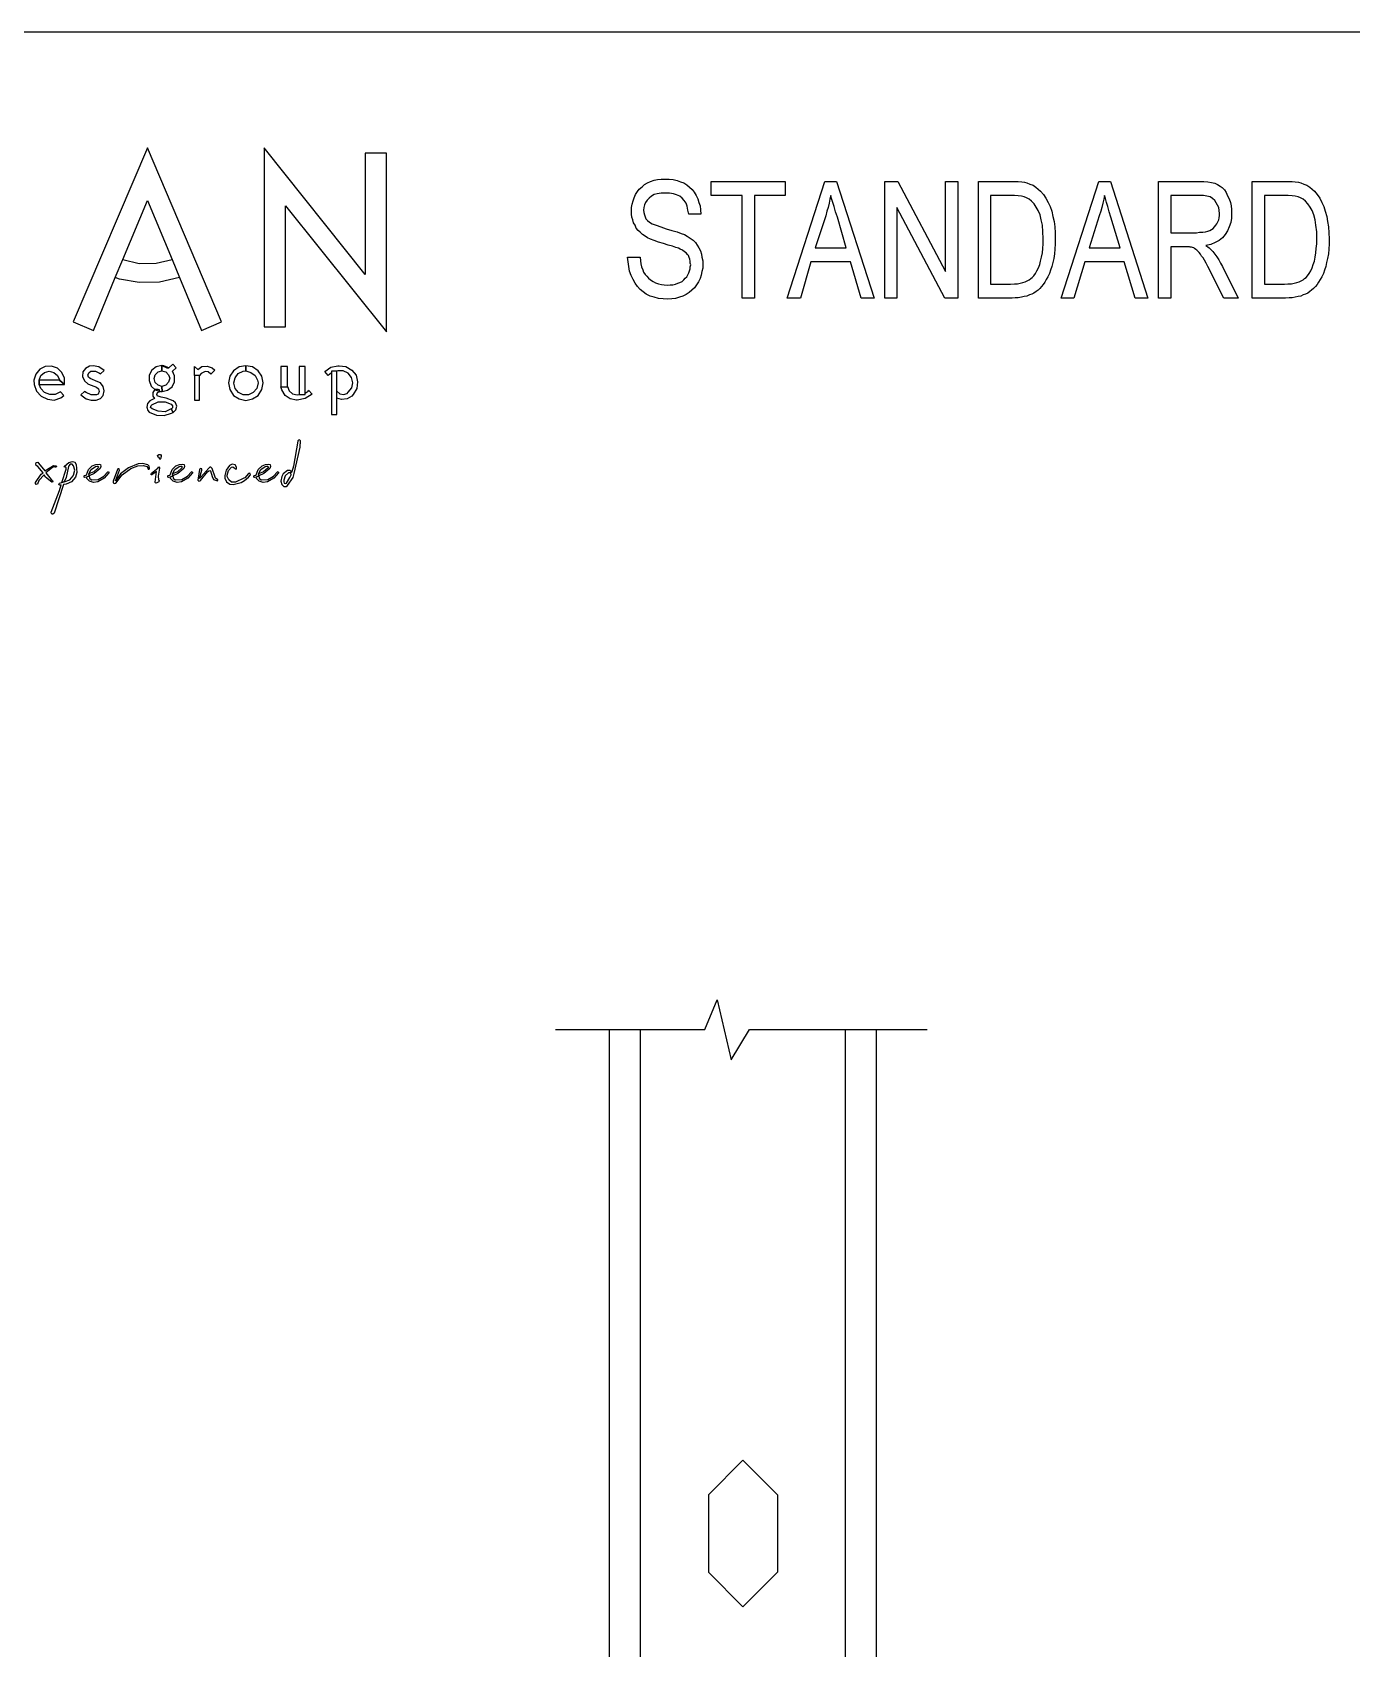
# Model space of a CAD drawing. Header units: metres. Extents: x 12 to 599, y -779 to -12.
# Drawn here: x 196.5 to 399.9, y -261.5 to -12.2 of the extents above; entities that cross this region are included whole.
import ezdxf

# ---------------------------------------------------------------- set-up
doc = ezdxf.new("R2010")
doc.units = ezdxf.units.M

msp = doc.modelspace()

# ---------------------------------------------------------------- linework, layer by layer
for p, q in [((572.1, -12.24), (39.06, -12.24)), ((214.26, -30.06), (202.8, -56.88)), ((225.66, -56.88), (214.26, -30.06)), ((247.8, -49.56), (232.26, -30.06)), ((232.26, -30.06), (232.26, -57.66)), ((251.1, -30.9), (247.8, -30.9)), ((247.8, -30.9), (247.8, -49.56)), ((251.1, -58.44), (251.1, -30.9)), ((292.92, -34.92), (293.46, -34.86)), ((293.46, -34.86), (294.06, -34.86)), ((294.06, -34.86), (294.72, -34.86)), ((294.72, -34.86), (295.32, -34.92)), ((289.32, -37.74), (289.5, -37.26)), ((289.5, -37.26), (289.8, -36.78)), ((289.8, -36.78), (290.1, -36.42)), ((290.1, -36.42), (290.52, -36.06)), ((290.52, -36.06), (290.88, -35.7)), ((290.88, -35.7), (291.36, -35.46)), ((291.36, -35.46), (291.84, -35.22)), ((291.84, -35.22), (292.38, -35.04)), ((292.38, -37.26), (291.96, -37.5)), ((292.38, -35.04), (292.92, -34.92)), ((292.86, -37.14), (292.38, -37.26)), ((293.46, -37.02), (292.86, -37.14)), ((294.12, -37.02), (293.46, -37.02)), ((294.78, -37.02), (294.12, -37.02)), ((295.38, -37.14), (294.78, -37.02)), ((295.32, -34.92), (295.92, -35.1)), ((295.86, -37.32), (295.38, -37.14)), ((296.34, -37.5), (295.86, -37.32)), ((295.92, -35.1), (296.46, -35.28)), ((296.46, -35.28), (296.94, -35.46)), ((296.94, -35.46), (297.42, -35.76)), ((297.42, -35.76), (297.84, -36.12)), ((297.84, -36.12), (298.26, -36.48)), ((298.26, -36.48), (298.56, -36.9)), ((298.56, -36.9), (298.86, -37.38)), ((298.86, -37.38), (299.1, -37.92)), ((301.2, -37.38), (301.2, -35.22)), ((301.2, -35.22), (312.6, -35.22)), ((305.94, -37.38), (301.2, -37.38)), ((305.94, -53.22), (305.94, -37.38)), ((312.6, -37.38), (307.86, -37.38)), ((307.86, -37.38), (307.86, -53.22)), ((312.6, -35.22), (312.6, -37.38)), ((312.9, -53.22), (318.72, -35.22)), ((318.72, -35.22), (320.52, -35.22)), ((319.62, -37.38), (319.5, -37.98)), ((319.74, -37.86), (319.62, -37.38)), ((320.52, -35.22), (326.34, -53.22)), ((327.96, -53.22), (327.96, -35.22)), ((327.96, -35.22), (329.94, -35.22)), ((329.94, -35.22), (337.32, -49.14)), ((337.32, -49.14), (337.32, -35.22)), ((337.32, -35.22), (339.24, -35.22)), ((339.24, -35.22), (339.24, -53.22)), ((342.42, -53.22), (342.42, -35.22)), ((342.42, -35.22), (347.34, -35.22)), ((347.34, -37.38), (344.28, -37.38)), ((344.28, -37.38), (344.28, -51.06)), ((347.34, -35.22), (347.94, -35.22)), ((347.94, -37.38), (347.34, -37.38)), ((347.94, -35.22), (348.54, -35.22)), ((348.54, -37.44), (347.94, -37.38)), ((348.54, -35.22), (349.08, -35.28)), ((349.08, -35.28), (349.5, -35.34)), ((349.5, -35.34), (349.86, -35.46)), ((349.86, -35.46), (350.34, -35.64)), ((350.34, -35.64), (350.82, -35.82)), ((350.82, -35.82), (351.24, -36.12)), ((351.24, -36.12), (351.6, -36.42)), ((351.6, -36.42), (351.96, -36.72)), ((351.96, -36.72), (352.44, -37.26)), ((352.44, -37.26), (352.8, -37.8)), ((355.14, -53.22), (360.96, -35.22)), ((360.96, -35.22), (362.76, -35.22)), ((361.86, -37.38), (361.74, -37.98)), ((361.98, -37.86), (361.86, -37.38)), ((362.76, -35.22), (368.52, -53.22)), ((370.14, -53.22), (370.14, -35.22)), ((370.14, -35.22), (376.44, -35.22)), ((376.5, -37.38), (372.06, -37.38)), ((372.06, -37.38), (372.06, -43.14)), ((376.44, -35.22), (377.16, -35.22)), ((377.1, -37.38), (376.5, -37.38)), ((377.64, -37.5), (377.1, -37.38)), ((377.16, -35.22), (377.76, -35.28)), ((377.76, -35.28), (378.36, -35.4)), ((378.36, -35.4), (378.84, -35.52)), ((378.84, -35.52), (379.26, -35.7)), ((379.26, -35.7), (379.68, -35.94)), ((379.68, -35.94), (379.98, -36.18)), ((379.98, -36.18), (380.34, -36.54)), ((380.34, -36.54), (380.58, -36.96)), ((380.58, -36.96), (380.82, -37.44)), ((384.6, -53.22), (384.6, -35.22)), ((384.6, -35.22), (389.58, -35.22)), ((389.52, -37.38), (386.52, -37.38)), ((386.52, -37.38), (386.52, -51.06)), ((390.18, -37.38), (389.52, -37.38)), ((389.58, -35.22), (390.18, -35.22)), ((390.18, -35.22), (390.78, -35.22)), ((390.78, -37.44), (390.18, -37.38)), ((390.78, -35.22), (391.26, -35.28)), ((391.26, -35.28), (391.74, -35.34)), ((391.74, -35.34), (392.1, -35.46)), ((392.1, -35.46), (392.58, -35.64)), ((392.58, -35.64), (393.06, -35.82)), ((393.06, -35.82), (393.48, -36.12)), ((393.48, -36.12), (393.84, -36.42)), ((393.84, -36.42), (394.2, -36.72)), ((394.2, -36.72), (394.62, -37.26)), ((394.62, -37.26), (395.04, -37.8)), ((210.48, -47.28), (214.26, -38.16)), ((214.26, -38.16), (218.04, -47.28)), ((235.56, -39), (251.1, -58.44)), ((235.56, -57.66), (235.56, -39)), ((288.9, -39.24), (289.02, -38.76)), ((288.9, -39.78), (288.9, -39.24)), ((288.9, -40.26), (288.9, -39.78)), ((289.02, -38.76), (289.14, -38.22)), ((289.14, -38.22), (289.32, -37.74)), ((290.82, -39.24), (290.76, -39.66)), ((290.76, -39.66), (290.82, -40.02)), ((290.88, -38.82), (290.82, -39.24)), ((291.06, -38.46), (290.88, -38.82)), ((291.3, -38.1), (291.06, -38.46)), ((291.6, -37.8), (291.3, -38.1)), ((291.96, -37.5), (291.6, -37.8)), ((296.7, -37.8), (296.34, -37.5)), ((297, -38.16), (296.7, -37.8)), ((297.3, -38.58), (297, -38.16)), ((297.48, -39.06), (297.3, -38.58)), ((297.6, -39.66), (297.48, -39.06)), ((297.72, -40.26), (297.6, -39.66)), ((299.1, -37.92), (299.28, -38.46)), ((299.28, -38.46), (299.46, -39)), ((299.46, -39), (299.52, -39.6)), ((299.52, -39.6), (299.58, -40.26)), ((319.02, -39.84), (318.84, -40.56)), ((319.2, -39.24), (319.02, -39.84)), ((319.38, -38.58), (319.2, -39.24)), ((319.5, -37.98), (319.38, -38.58)), ((319.92, -38.46), (319.74, -37.86)), ((320.16, -39.12), (319.92, -38.46)), ((320.34, -39.9), (320.16, -39.12)), ((337.2, -53.22), (329.82, -39.24)), ((329.82, -39.24), (329.82, -53.22)), ((349.02, -37.5), (348.54, -37.44)), ((349.44, -37.62), (349.02, -37.5)), ((349.8, -37.74), (349.44, -37.62)), ((350.22, -37.98), (349.8, -37.74)), ((350.58, -38.28), (350.22, -37.98)), ((351, -38.7), (350.58, -38.28)), ((351.3, -39.18), (351, -38.7)), ((351.6, -39.72), (351.3, -39.18)), ((351.9, -40.38), (351.6, -39.72)), ((352.8, -37.8), (353.16, -38.46)), ((353.16, -38.46), (353.46, -39.12)), ((353.46, -39.12), (353.7, -39.84)), ((353.7, -39.84), (353.88, -40.62)), ((361.26, -39.84), (361.02, -40.56)), ((361.44, -39.24), (361.26, -39.84)), ((361.56, -38.58), (361.44, -39.24)), ((361.74, -37.98), (361.56, -38.58)), ((362.16, -38.46), (361.98, -37.86)), ((362.34, -39.12), (362.16, -38.46)), ((362.58, -39.9), (362.34, -39.12)), ((378.12, -37.62), (377.64, -37.5)), ((378.48, -37.86), (378.12, -37.62)), ((378.84, -38.16), (378.48, -37.86)), ((379.08, -38.52), (378.84, -38.16)), ((379.26, -38.88), (379.08, -38.52)), ((379.44, -39.24), (379.26, -38.88)), ((379.5, -39.72), (379.44, -39.24)), ((379.56, -40.2), (379.5, -39.72)), ((380.82, -37.44), (381.06, -37.92)), ((381.06, -37.92), (381.24, -38.46)), ((381.24, -38.46), (381.36, -39)), ((381.36, -39), (381.42, -39.54)), ((381.42, -39.54), (381.42, -40.14)), ((391.26, -37.5), (390.78, -37.44)), ((391.68, -37.62), (391.26, -37.5)), ((392.04, -37.74), (391.68, -37.62)), ((392.46, -37.98), (392.04, -37.74)), ((392.82, -38.28), (392.46, -37.98)), ((393.18, -38.7), (392.82, -38.28)), ((393.54, -39.18), (393.18, -38.7)), ((393.84, -39.72), (393.54, -39.18)), ((394.14, -40.38), (393.84, -39.72)), ((395.04, -37.8), (395.34, -38.46)), ((395.34, -38.46), (395.64, -39.12)), ((395.64, -39.12), (395.88, -39.84)), ((395.88, -39.84), (396.12, -40.62)), ((288.96, -40.74), (288.9, -40.26)), ((289.08, -41.16), (288.96, -40.74)), ((289.2, -41.64), (289.08, -41.16)), ((289.44, -42), (289.2, -41.64)), ((289.62, -42.42), (289.44, -42)), ((290.82, -40.02), (290.88, -40.38)), ((290.88, -40.38), (291, -40.68)), ((291, -40.68), (291.12, -40.98)), ((291.12, -40.98), (291.36, -41.28)), ((291.36, -41.28), (291.66, -41.52)), ((291.66, -41.52), (292.08, -41.76)), ((292.08, -41.76), (292.68, -42)), ((292.68, -42), (293.4, -42.24)), ((293.4, -42.24), (294.24, -42.54)), ((299.58, -40.26), (297.72, -40.26)), ((318.84, -40.56), (317.22, -45.48)), ((320.64, -40.74), (320.34, -39.9)), ((322.02, -45.48), (320.64, -40.74)), ((352.08, -41.16), (351.9, -40.38)), ((352.26, -42), (352.08, -41.16)), ((352.32, -43.02), (352.26, -42)), ((353.88, -40.62), (354.06, -41.4)), ((354.06, -41.4), (354.18, -42.24)), ((354.18, -42.24), (354.24, -43.14)), ((361.02, -40.56), (359.46, -45.48)), ((362.82, -40.74), (362.58, -39.9)), ((364.26, -45.48), (362.82, -40.74)), ((378.6, -42.48), (378.78, -42.24)), ((378.78, -42.24), (379.02, -42)), ((379.02, -42), (379.14, -41.76)), ((379.14, -41.76), (379.32, -41.46)), ((379.32, -41.46), (379.44, -41.16)), ((379.44, -41.16), (379.5, -40.86)), ((379.5, -40.86), (379.56, -40.5)), ((379.56, -40.5), (379.56, -40.2)), ((381.06, -42.24), (380.82, -42.84)), ((381.3, -41.58), (381.06, -42.24)), ((381.42, -40.92), (381.3, -41.58)), ((381.42, -40.14), (381.42, -40.92)), ((394.32, -41.16), (394.14, -40.38)), ((394.44, -42), (394.32, -41.16)), ((394.56, -43.02), (394.44, -42)), ((396.12, -40.62), (396.24, -41.4)), ((396.24, -41.4), (396.36, -42.24)), ((396.36, -42.24), (396.42, -43.14)), ((289.92, -42.78), (289.62, -42.42)), ((290.22, -43.08), (289.92, -42.78)), ((290.58, -43.44), (290.22, -43.08)), ((291, -43.68), (290.58, -43.44)), ((291.36, -43.92), (291, -43.68)), ((291.84, -44.16), (291.36, -43.92)), ((292.38, -44.34), (291.84, -44.16)), ((293.04, -44.58), (292.38, -44.34)), ((293.82, -44.82), (293.04, -44.58)), ((294.54, -45.06), (293.82, -44.82)), ((294.24, -42.54), (295.14, -42.78)), ((295.14, -42.78), (295.92, -43.02)), ((295.92, -43.02), (296.58, -43.26)), ((296.58, -43.26), (297.06, -43.44)), ((297.06, -43.44), (297.48, -43.68)), ((297.48, -43.68), (297.96, -43.98)), ((297.96, -43.98), (298.38, -44.28)), ((298.38, -44.28), (298.74, -44.64)), ((298.74, -44.64), (299.04, -45.06)), ((352.38, -44.04), (352.32, -43.02)), ((352.38, -44.88), (352.38, -44.04)), ((354.24, -43.14), (354.24, -44.1)), ((354.24, -44.1), (354.24, -44.88)), ((372.06, -43.14), (376.02, -43.14)), ((376.02, -43.14), (376.5, -43.08)), ((376.5, -43.08), (376.98, -43.08)), ((376.98, -43.08), (377.4, -43.02)), ((377.4, -43.02), (377.76, -42.9)), ((377.76, -42.9), (378.06, -42.78)), ((378.06, -42.78), (378.36, -42.66)), ((378.9, -44.64), (378.24, -44.94)), ((378.36, -42.66), (378.6, -42.48)), ((379.5, -44.34), (378.9, -44.64)), ((380.04, -43.92), (379.5, -44.34)), ((380.46, -43.44), (380.04, -43.92)), ((380.82, -42.84), (380.46, -43.44)), ((394.56, -44.04), (394.56, -43.02)), ((394.56, -44.88), (394.56, -44.04)), ((396.42, -43.14), (396.48, -44.1)), ((396.48, -44.1), (396.48, -44.88)), ((209.28, -50.04), (210.48, -47.28)), ((209.28, -50.04), (210.48, -47.28)), ((210.48, -47.28), (213, -47.88)), ((215.58, -47.82), (218.04, -47.28)), ((218.04, -47.28), (219.18, -50.04)), ((218.04, -47.28), (219.18, -50.04)), ((288.3, -46.92), (290.22, -46.92)), ((288.36, -47.64), (288.3, -46.92)), ((290.22, -46.92), (290.28, -47.46)), ((295.2, -45.24), (294.54, -45.06)), ((295.74, -45.42), (295.2, -45.24)), ((296.16, -45.54), (295.74, -45.42)), ((296.4, -45.66), (296.16, -45.54)), ((296.76, -45.84), (296.4, -45.66)), ((297.06, -46.08), (296.76, -45.84)), ((297.3, -46.26), (297.06, -46.08)), ((297.54, -46.5), (297.3, -46.26)), ((297.66, -46.68), (297.54, -46.5)), ((297.78, -46.98), (297.66, -46.68)), ((297.9, -47.22), (297.78, -46.98)), ((297.96, -47.52), (297.9, -47.22)), ((299.04, -45.06), (299.28, -45.48)), ((299.28, -45.48), (299.52, -45.96)), ((299.52, -45.96), (299.7, -46.44)), ((299.7, -46.44), (299.76, -46.92)), ((299.76, -46.92), (299.88, -47.46)), ((317.22, -45.48), (322.02, -45.48)), ((351.96, -47.52), (352.14, -46.92)), ((352.14, -46.92), (352.26, -46.26)), ((352.26, -46.26), (352.32, -45.6)), ((352.32, -45.6), (352.38, -44.88)), ((354, -47.1), (353.88, -47.76)), ((354.12, -46.38), (354, -47.1)), ((354.18, -45.66), (354.12, -46.38)), ((354.24, -44.88), (354.18, -45.66)), ((359.46, -45.48), (364.26, -45.48)), ((374.22, -45.3), (372.06, -45.3)), ((372.06, -45.3), (372.06, -53.22)), ((374.46, -45.3), (374.22, -45.3)), ((374.7, -45.3), (374.46, -45.3)), ((374.94, -45.3), (374.7, -45.3)), ((375.06, -45.36), (374.94, -45.3)), ((375.24, -45.36), (375.06, -45.36)), ((375.42, -45.42), (375.24, -45.36)), ((375.6, -45.48), (375.42, -45.42)), ((375.72, -45.6), (375.6, -45.48)), ((375.9, -45.72), (375.72, -45.6)), ((376.08, -45.84), (375.9, -45.72)), ((376.26, -46.02), (376.08, -45.84)), ((376.44, -46.2), (376.26, -46.02)), ((376.62, -46.44), (376.44, -46.2)), ((376.8, -46.74), (376.62, -46.44)), ((377.04, -47.04), (376.8, -46.74)), ((377.28, -47.4), (377.04, -47.04)), ((378.24, -44.94), (377.46, -45.12)), ((377.46, -45.12), (377.76, -45.3)), ((377.76, -45.3), (378, -45.48)), ((378, -45.48), (378.18, -45.66)), ((378.18, -45.66), (378.36, -45.84)), ((378.36, -45.84), (378.54, -46.02)), ((378.54, -46.02), (378.84, -46.44)), ((378.84, -46.44), (379.14, -46.86)), ((379.14, -46.86), (379.44, -47.34)), ((379.44, -47.34), (379.74, -47.82)), ((394.2, -47.52), (394.32, -46.92)), ((394.32, -46.92), (394.44, -46.26)), ((394.44, -46.26), (394.5, -45.6)), ((394.5, -45.6), (394.56, -44.88)), ((396.24, -47.1), (396.06, -47.76)), ((396.36, -46.38), (396.24, -47.1)), ((396.42, -45.66), (396.36, -46.38)), ((396.48, -44.88), (396.42, -45.66)), ((213, -47.88), (215.58, -47.82)), ((288.48, -48.36), (288.36, -47.64)), ((288.6, -49.08), (288.48, -48.36)), ((288.84, -49.74), (288.6, -49.08)), ((289.14, -50.34), (288.84, -49.74)), ((290.28, -47.46), (290.34, -47.94)), ((290.34, -47.94), (290.46, -48.42)), ((290.46, -48.42), (290.64, -48.84)), ((290.64, -48.84), (290.76, -49.2)), ((290.76, -49.2), (291, -49.56)), ((291, -49.56), (291.24, -49.86)), ((297.42, -49.92), (297.6, -49.62)), ((297.6, -49.62), (297.72, -49.32)), ((297.72, -49.32), (297.84, -49.02)), ((297.84, -49.02), (297.96, -48.72)), ((297.96, -47.82), (297.96, -47.52)), ((298.02, -48.12), (297.96, -47.82)), ((297.96, -48.42), (298.02, -48.12)), ((297.96, -48.72), (297.96, -48.42)), ((299.64, -49.68), (299.46, -50.22)), ((299.76, -49.14), (299.64, -49.68)), ((299.88, -48.6), (299.76, -49.14)), ((299.88, -47.46), (299.88, -48)), ((299.88, -48), (299.88, -48.6)), ((316.56, -47.64), (314.94, -53.22)), ((322.68, -47.64), (316.56, -47.64)), ((324.3, -53.22), (322.68, -47.64)), ((350.7, -50.04), (350.94, -49.8)), ((350.94, -49.8), (351.18, -49.44)), ((351.18, -49.44), (351.42, -49.02)), ((351.42, -49.02), (351.66, -48.54)), ((351.66, -48.54), (351.84, -48.06)), ((351.84, -48.06), (351.96, -47.52)), ((353.34, -49.44), (353.1, -49.92)), ((353.52, -48.9), (353.34, -49.44)), ((353.7, -48.36), (353.52, -48.9)), ((353.88, -47.76), (353.7, -48.36)), ((358.8, -47.64), (357.12, -53.22)), ((364.86, -47.64), (358.8, -47.64)), ((366.54, -53.22), (364.86, -47.64)), ((377.52, -47.82), (377.28, -47.4)), ((377.76, -48.36), (377.52, -47.82)), ((378.06, -48.9), (377.76, -48.36)), ((378.36, -49.5), (378.06, -48.9)), ((380.22, -53.22), (378.36, -49.5)), ((379.74, -47.82), (380.04, -48.36)), ((380.04, -48.36), (382.44, -53.22)), ((392.94, -50.04), (393.12, -49.8)), ((393.12, -49.8), (393.42, -49.44)), ((393.42, -49.44), (393.66, -49.02)), ((393.66, -49.02), (393.84, -48.54)), ((393.84, -48.54), (394.02, -48.06)), ((394.02, -48.06), (394.2, -47.52)), ((395.58, -49.44), (395.34, -49.92)), ((395.76, -48.9), (395.58, -49.44)), ((395.94, -48.36), (395.76, -48.9)), ((396.06, -47.76), (395.94, -48.36)), ((205.92, -58.2), (209.28, -50.04)), ((209.94, -50.28), (209.28, -50.04)), ((213, -50.82), (209.94, -50.28)), ((216.12, -50.76), (213, -50.82)), ((219.18, -50.04), (216.12, -50.76)), ((219.18, -50.04), (222.6, -58.2)), ((289.44, -50.94), (289.14, -50.34)), ((289.8, -51.42), (289.44, -50.94)), ((290.22, -51.9), (289.8, -51.42)), ((290.7, -52.26), (290.22, -51.9)), ((291.18, -52.62), (290.7, -52.26)), ((291.24, -49.86), (291.54, -50.16)), ((291.54, -50.16), (291.84, -50.4)), ((291.84, -50.4), (292.26, -50.64)), ((292.26, -50.64), (292.62, -50.88)), ((292.62, -50.88), (293.04, -51)), ((293.04, -51), (293.52, -51.12)), ((293.52, -51.12), (293.94, -51.18)), ((293.94, -51.18), (294.42, -51.24)), ((294.42, -51.24), (294.84, -51.18)), ((294.84, -51.18), (295.26, -51.18)), ((295.26, -51.18), (295.68, -51.06)), ((295.68, -51.06), (296.04, -50.94)), ((296.04, -50.94), (296.34, -50.82)), ((296.34, -50.82), (296.7, -50.64)), ((296.7, -50.64), (296.94, -50.4)), ((296.94, -50.4), (297.18, -50.16)), ((297.18, -50.16), (297.42, -49.92)), ((298.2, -52.02), (297.78, -52.38)), ((298.62, -51.66), (298.2, -52.02)), ((298.92, -51.18), (298.62, -51.66)), ((299.22, -50.7), (298.92, -51.18)), ((299.46, -50.22), (299.22, -50.7)), ((344.28, -51.06), (347.34, -51.06)), ((347.34, -51.06), (347.94, -51)), ((347.94, -51), (348.42, -51)), ((348.42, -51), (348.84, -50.94)), ((348.84, -50.94), (349.26, -50.82)), ((349.26, -50.82), (349.62, -50.7)), ((349.62, -50.7), (349.92, -50.58)), ((349.92, -50.58), (350.22, -50.4)), ((350.22, -50.4), (350.46, -50.22)), ((350.46, -50.22), (350.7, -50.04)), ((351.3, -52.2), (350.94, -52.44)), ((351.6, -52.02), (351.3, -52.2)), ((351.84, -51.72), (351.6, -52.02)), ((352.14, -51.42), (351.84, -51.72)), ((352.38, -51.12), (352.14, -51.42)), ((352.62, -50.76), (352.38, -51.12)), ((352.86, -50.34), (352.62, -50.76)), ((353.1, -49.92), (352.86, -50.34)), ((386.52, -51.06), (389.58, -51.06)), ((389.58, -51.06), (390.12, -51)), ((390.12, -51), (390.66, -51)), ((390.66, -51), (391.08, -50.94)), ((391.08, -50.94), (391.5, -50.82)), ((391.5, -50.82), (391.86, -50.7)), ((391.86, -50.7), (392.16, -50.58)), ((392.16, -50.58), (392.46, -50.4)), ((392.46, -50.4), (392.7, -50.22)), ((392.7, -50.22), (392.94, -50.04)), ((393.48, -52.2), (393.18, -52.44)), ((393.78, -52.02), (393.48, -52.2)), ((394.08, -51.72), (393.78, -52.02)), ((394.38, -51.42), (394.08, -51.72)), ((394.62, -51.12), (394.38, -51.42)), ((394.86, -50.76), (394.62, -51.12)), ((395.1, -50.34), (394.86, -50.76)), ((395.34, -49.92), (395.1, -50.34)), ((291.78, -52.92), (291.18, -52.62)), ((292.38, -53.1), (291.78, -52.92)), ((293.04, -53.28), (292.38, -53.1)), ((293.76, -53.34), (293.04, -53.28)), ((294.48, -53.4), (293.76, -53.34)), ((295.14, -53.34), (294.48, -53.4)), ((295.68, -53.28), (295.14, -53.34)), ((296.28, -53.1), (295.68, -53.28)), ((296.82, -52.92), (296.28, -53.1)), ((297.3, -52.68), (296.82, -52.92)), ((297.78, -52.38), (297.3, -52.68)), ((307.86, -53.22), (305.94, -53.22)), ((314.94, -53.22), (312.9, -53.22)), ((326.34, -53.22), (324.3, -53.22)), ((329.82, -53.22), (327.96, -53.22)), ((339.24, -53.22), (337.2, -53.22)), ((347.58, -53.22), (342.42, -53.22)), ((348.06, -53.16), (347.58, -53.22)), ((348.54, -53.16), (348.06, -53.16)), ((349.02, -53.1), (348.54, -53.16)), ((349.44, -52.98), (349.02, -53.1)), ((349.86, -52.92), (349.44, -52.98)), ((350.28, -52.74), (349.86, -52.92)), ((350.64, -52.62), (350.28, -52.74)), ((350.94, -52.44), (350.64, -52.62)), ((357.12, -53.22), (355.14, -53.22)), ((368.52, -53.22), (366.54, -53.22)), ((372.06, -53.22), (370.14, -53.22)), ((382.44, -53.22), (380.22, -53.22)), ((389.76, -53.22), (384.6, -53.22)), ((390.3, -53.16), (389.76, -53.22)), ((390.78, -53.16), (390.3, -53.16)), ((391.26, -53.1), (390.78, -53.16)), ((391.68, -52.98), (391.26, -53.1)), ((392.1, -52.92), (391.68, -52.98)), ((392.46, -52.74), (392.1, -52.92)), ((392.82, -52.62), (392.46, -52.74)), ((393.18, -52.44), (392.82, -52.62)), ((202.8, -56.88), (205.92, -58.2)), ((222.6, -58.2), (225.66, -56.88)), ((232.26, -57.66), (235.56, -57.66)), ((197.64, -64.2), (197.04, -64.98)), ((198.48, -63.78), (197.64, -64.2)), ((197.82, -65.16), (198.36, -64.68)), ((198.36, -64.68), (199.08, -64.5)), ((199.44, -63.72), (198.48, -63.78)), ((199.08, -64.5), (199.8, -64.68)), ((200.4, -64.02), (199.44, -63.72)), ((199.8, -64.68), (200.4, -65.16)), ((201.06, -64.68), (200.4, -64.02)), ((201.48, -65.58), (201.06, -64.68)), ((204.3, -64.62), (204.24, -65.34)), ((204.72, -64.08), (204.3, -64.62)), ((205.32, -63.72), (204.72, -64.08)), ((205.08, -65.04), (205.26, -64.68)), ((205.26, -64.68), (205.5, -64.5)), ((205.86, -63.66), (205.32, -63.72)), ((205.5, -64.5), (206.22, -64.5)), ((206.76, -63.84), (205.86, -63.66)), ((206.22, -64.5), (206.88, -64.8)), ((207.6, -64.38), (206.76, -63.84)), ((206.88, -64.8), (207, -64.92)), ((207, -64.92), (207.6, -64.38)), ((214.92, -64.32), (214.5, -65.1)), ((215.58, -63.84), (214.92, -64.32)), ((215.46, -65.04), (215.88, -64.62)), ((216.48, -63.6), (215.58, -63.84)), ((215.88, -64.62), (216.48, -64.44)), ((216.48, -64.44), (216.48, -63.6)), ((216.48, -63.6), (216.48, -64.44)), ((216.72, -63.78), (216.48, -63.6)), ((216.48, -63.6), (217.26, -63.96)), ((216.78, -63.66), (216.48, -63.6)), ((216.48, -64.44), (216.48, -63.6)), ((216.48, -64.44), (217.08, -64.62)), ((217.56, -63.96), (216.72, -63.78)), ((217.56, -63.96), (216.78, -63.66)), ((217.08, -64.62), (217.5, -65.04)), ((217.26, -63.96), (217.56, -63.96)), ((218.16, -63.42), (217.56, -63.96)), ((218.1, -64.5), (218.7, -63.96)), ((218.4, -65.22), (218.1, -64.5)), ((218.7, -63.96), (218.16, -63.42)), ((221.52, -65.16), (221.52, -63.78)), ((221.52, -63.78), (222, -64.26)), ((222, -64.26), (222.66, -63.78)), ((222.66, -64.8), (222.54, -64.86)), ((222.66, -63.78), (223.44, -63.72)), ((223.14, -64.56), (222.66, -64.8)), ((223.62, -64.62), (223.14, -64.56)), ((223.44, -63.72), (224.22, -63.96)), ((224.04, -64.98), (223.62, -64.62)), ((224.64, -64.32), (224.04, -64.98)), ((224.22, -63.96), (224.64, -64.32)), ((227.52, -64.44), (226.98, -65.28)), ((228.42, -63.84), (227.52, -64.44)), ((228.24, -64.86), (229.02, -64.5)), ((229.44, -63.66), (228.42, -63.84)), ((229.02, -64.5), (229.44, -64.44)), ((230.46, -63.84), (229.44, -63.66)), ((229.44, -63.66), (229.44, -64.44)), ((229.44, -64.44), (229.44, -63.66)), ((229.44, -64.44), (230.22, -64.68)), ((230.22, -64.68), (230.88, -65.16)), ((231.3, -64.44), (230.46, -63.84)), ((231.9, -65.28), (231.3, -64.44)), ((235.86, -63.78), (234.84, -63.78)), ((234.84, -63.78), (234.84, -66.9)), ((235.86, -66.9), (235.86, -63.78)), ((238.56, -63.78), (237.66, -63.78)), ((237.66, -63.78), (237.66, -68.1)), ((238.56, -68.1), (238.56, -63.78)), ((241.62, -64.56), (242.52, -63.9)), ((242.1, -65.16), (241.62, -64.56)), ((242.64, -64.74), (242.1, -65.16)), ((242.52, -63.9), (243.6, -63.66)), ((243.48, -64.5), (242.64, -64.5)), ((242.64, -64.5), (242.64, -71.16)), ((243.48, -64.5), (242.64, -64.5)), ((242.64, -64.5), (242.64, -64.74)), ((243.6, -64.44), (243.48, -64.5)), ((243.48, -71.16), (243.48, -64.5)), ((243.6, -63.66), (243.84, -63.66)), ((244.44, -64.44), (243.6, -64.44)), ((243.84, -63.66), (244.86, -63.78)), ((245.22, -64.8), (244.44, -64.44)), ((244.86, -63.78), (245.76, -64.32)), ((245.7, -65.46), (245.22, -64.8)), ((245.76, -64.32), (246.42, -65.1)), ((197.04, -64.98), (196.74, -65.88)), ((196.74, -65.88), (196.8, -66.54)), ((196.8, -66.54), (197.16, -67.56)), ((197.58, -65.88), (197.82, -65.16)), ((200.7, -65.88), (197.58, -65.88)), ((197.58, -65.88), (197.58, -66.54)), ((197.58, -66.54), (197.58, -65.88)), ((197.58, -66.54), (201.48, -66.54)), ((197.82, -67.14), (197.58, -66.54)), ((198.36, -67.8), (197.82, -67.14)), ((200.4, -65.16), (200.7, -65.82)), ((200.7, -65.82), (200.7, -65.88)), ((201.48, -66.54), (200.7, -65.88)), ((200.7, -65.88), (201.48, -66.54)), ((201.48, -66.54), (201.48, -65.58)), ((204.24, -65.34), (204.54, -66)), ((204.54, -66), (205.08, -66.42)), ((205.14, -65.4), (205.08, -65.04)), ((205.08, -66.42), (205.14, -66.48)), ((205.44, -65.64), (205.14, -65.4)), ((205.14, -66.48), (206.4, -66.96)), ((206.58, -66.12), (205.44, -65.64)), ((206.4, -66.96), (206.7, -67.2)), ((207, -66.3), (206.58, -66.12)), ((206.7, -67.2), (206.82, -67.62)), ((207.42, -66.84), (207, -66.3)), ((207.6, -67.5), (207.42, -66.84)), ((214.5, -65.1), (214.5, -65.94)), ((214.5, -65.94), (214.8, -66.78)), ((214.8, -66.78), (215.46, -67.38)), ((215.28, -65.64), (215.46, -65.04)), ((215.46, -66.24), (215.28, -65.64)), ((215.88, -66.66), (215.46, -66.24)), ((216.48, -66.84), (215.88, -66.66)), ((217.08, -66.66), (216.48, -66.84)), ((216.54, -67.62), (216.48, -66.84)), ((216.48, -66.84), (216.54, -67.62)), ((216.48, -66.84), (216.54, -67.62)), ((217.5, -66.18), (217.08, -66.66)), ((217.32, -67.44), (218.04, -66.9)), ((217.5, -65.04), (217.68, -65.58)), ((217.68, -65.58), (217.5, -66.18)), ((218.04, -66.9), (218.4, -66.12)), ((218.4, -66.12), (218.4, -65.22)), ((222.3, -65.16), (221.52, -65.16)), ((221.52, -65.16), (221.52, -68.94)), ((222.3, -65.16), (221.52, -65.16)), ((222.54, -64.86), (222.3, -65.16)), ((222.3, -68.94), (222.3, -65.16)), ((226.98, -65.28), (226.74, -66.3)), ((226.74, -66.3), (226.98, -67.32)), ((227.58, -66.3), (227.76, -65.52)), ((227.58, -66.36), (227.58, -66.3)), ((227.76, -67.14), (227.58, -66.36)), ((227.76, -65.52), (228.24, -64.86)), ((228.3, -67.8), (227.76, -67.14)), ((231.12, -67.14), (230.58, -67.8)), ((230.88, -65.16), (231.24, -65.88)), ((231.3, -66.3), (231.12, -67.14)), ((231.24, -65.88), (231.3, -66.3)), ((232.08, -66.3), (231.9, -65.28)), ((231.9, -67.32), (232.08, -66.3)), ((234.84, -66.9), (235.86, -66.9)), ((234.96, -67.38), (234.84, -66.9)), ((234.84, -66.9), (235.86, -66.9)), ((235.86, -66.84), (236.1, -67.5)), ((235.86, -66.9), (235.86, -66.84)), ((245.22, -67.74), (245.76, -67.08)), ((245.94, -66.3), (245.7, -65.46)), ((245.76, -67.08), (245.94, -66.3)), ((246.54, -67.14), (246, -68.1)), ((246.42, -65.1), (246.66, -66.12)), ((246.66, -66.12), (246.54, -67.14)), ((197.16, -67.56), (197.88, -68.34)), ((197.88, -68.34), (198.84, -68.82)), ((199.2, -68.1), (198.36, -67.8)), ((198.84, -68.82), (199.86, -68.94)), ((200.04, -68.1), (199.2, -68.1)), ((199.86, -68.94), (200.88, -68.58)), ((200.82, -67.68), (200.04, -68.1)), ((201.36, -68.22), (200.82, -67.68)), ((200.88, -68.58), (201.36, -68.22)), ((204.54, -67.62), (204, -68.16)), ((204, -68.16), (204.78, -68.76)), ((204.78, -67.8), (204.54, -67.62)), ((205.56, -68.16), (204.78, -67.8)), ((204.78, -68.76), (205.56, -68.94)), ((206.4, -68.16), (205.56, -68.16)), ((205.56, -68.94), (206.34, -68.94)), ((206.34, -68.94), (207, -68.7)), ((206.64, -68.04), (206.4, -68.16)), ((206.82, -67.62), (206.64, -68.04)), ((207, -68.7), (207.42, -68.22)), ((207.42, -68.22), (207.6, -67.5)), ((214.26, -69.48), (214.14, -70.02)), ((214.62, -69.06), (214.26, -69.48)), ((215.34, -68.7), (214.62, -69.06)), ((214.74, -70.08), (214.8, -69.78)), ((214.8, -69.78), (214.92, -69.66)), ((214.92, -69.66), (215.88, -69.24)), ((215.4, -67.32), (215.1, -67.8)), ((215.1, -67.8), (215.1, -68.34)), ((215.1, -68.34), (215.34, -68.7)), ((215.88, -67.32), (215.4, -67.32)), ((215.46, -67.38), (216.24, -67.62)), ((215.7, -68.1), (215.82, -67.8)), ((215.82, -68.34), (215.7, -68.1)), ((215.82, -67.8), (216.18, -67.62)), ((215.88, -68.34), (215.82, -68.34)), ((216.12, -67.38), (215.88, -67.32)), ((216.36, -68.52), (215.88, -68.34)), ((215.88, -69.24), (216.96, -69.24)), ((216.18, -67.62), (216.12, -67.38)), ((216.24, -67.62), (216.54, -67.62)), ((217.14, -68.64), (216.36, -68.52)), ((216.54, -67.62), (217.32, -67.44)), ((216.96, -69.24), (217.92, -69.6)), ((218.22, -69.06), (217.14, -68.64)), ((217.92, -69.6), (218.1, -69.84)), ((218.58, -69.36), (218.22, -69.06)), ((218.76, -69.9), (218.58, -69.36)), ((221.52, -68.94), (222.3, -68.94)), ((226.98, -67.32), (227.52, -68.22)), ((227.52, -68.22), (228.42, -68.76)), ((229.02, -68.16), (228.3, -67.8)), ((228.42, -68.76), (229.44, -69)), ((229.86, -68.16), (229.02, -68.16)), ((229.44, -69), (230.46, -68.76)), ((230.58, -67.8), (229.86, -68.16)), ((230.46, -68.76), (231.3, -68.22)), ((231.3, -68.22), (231.9, -67.32)), ((235.5, -68.22), (234.96, -67.38)), ((236.28, -68.76), (235.5, -68.22)), ((236.1, -67.5), (236.64, -67.98)), ((237.24, -68.94), (236.28, -68.76)), ((236.64, -67.98), (237.36, -68.16)), ((237.36, -68.94), (237.24, -68.94)), ((237.36, -68.16), (237.66, -68.1)), ((238.56, -68.7), (237.36, -68.94)), ((237.66, -68.1), (238.56, -68.1)), ((237.66, -68.1), (238.56, -68.1)), ((238.56, -67.86), (239.04, -67.56)), ((238.56, -68.1), (238.56, -67.86)), ((239.64, -68.04), (238.56, -68.7)), ((239.04, -67.56), (239.1, -67.44)), ((239.1, -67.44), (239.64, -68.04)), ((243.48, -68.64), (243.48, -67.56)), ((243.48, -67.56), (243.9, -67.98)), ((244.2, -68.88), (243.48, -68.64)), ((243.9, -67.98), (244.5, -68.1)), ((245.04, -68.76), (244.2, -68.88)), ((244.5, -68.1), (245.04, -67.92)), ((245.04, -67.92), (245.22, -67.74)), ((245.76, -68.34), (245.04, -68.76)), ((246, -68.1), (245.76, -68.34)), ((214.14, -70.02), (214.32, -70.56)), ((214.32, -70.56), (214.5, -70.8)), ((214.5, -70.8), (215.64, -71.28)), ((214.98, -70.32), (214.74, -70.08)), ((215.88, -70.68), (214.98, -70.32)), ((215.64, -71.28), (216.84, -71.34)), ((216.96, -70.74), (215.88, -70.68)), ((216.84, -71.34), (217.98, -70.98)), ((217.92, -70.32), (216.96, -70.74)), ((218.22, -70.86), (217.92, -70.32)), ((217.98, -70.32), (217.92, -70.32)), ((217.92, -70.32), (218.22, -70.86)), ((218.1, -70.14), (217.98, -70.32)), ((217.98, -70.98), (218.22, -70.86)), ((218.1, -69.84), (218.1, -70.14)), ((218.22, -70.86), (218.64, -70.44)), ((218.64, -70.44), (218.76, -69.9)), ((242.64, -71.16), (243.48, -71.16)), ((237.42, -75.3), (236.76, -79.14)), ((236.88, -80.28), (237.78, -76.2)), ((237.54, -75.12), (237.42, -75.24)), ((237.42, -75.24), (237.42, -75.3)), ((237.72, -75.06), (237.54, -75.12)), ((237.84, -75.24), (237.72, -75.06)), ((237.78, -76.2), (237.84, -75.24)), ((197.04, -78.84), (197.1, -78.6)), ((197.1, -79.02), (197.04, -78.84)), ((197.1, -78.6), (197.34, -78.54)), ((197.34, -79.2), (197.1, -79.02)), ((197.34, -78.54), (197.46, -78.66)), ((198.18, -80.16), (197.34, -79.2)), ((197.46, -78.66), (198.42, -79.86)), ((198.42, -79.86), (199.74, -79.02)), ((199.68, -79.32), (198.6, -80.16)), ((199.74, -79.32), (199.68, -79.32)), ((199.74, -79.02), (200.1, -79.08)), ((199.98, -79.26), (199.74, -79.32)), ((200.04, -79.32), (199.98, -79.26)), ((200.16, -79.32), (200.04, -79.32)), ((200.1, -79.08), (200.22, -79.14)), ((200.22, -79.14), (200.16, -79.32)), ((201.06, -81.66), (201.72, -79.62)), ((201.42, -79.2), (201.48, -79.14)), ((201.48, -79.32), (201.42, -79.2)), ((201.48, -79.14), (202.14, -78.6)), ((201.6, -79.32), (201.48, -79.32)), ((201.66, -79.32), (201.6, -79.32)), ((201.72, -79.44), (201.66, -79.32)), ((202.08, -79.2), (201.72, -80.88)), ((201.72, -79.62), (201.72, -79.44)), ((202.14, -79.08), (202.08, -79.2)), ((202.14, -78.6), (202.68, -78.42)), ((202.32, -78.84), (202.14, -79.08)), ((202.62, -78.84), (202.32, -78.84)), ((202.86, -79.08), (202.62, -78.84)), ((202.68, -78.42), (203.04, -78.54)), ((203.04, -79.74), (202.86, -79.08)), ((202.86, -80.52), (203.04, -79.74)), ((203.04, -78.54), (203.28, -78.9)), ((203.28, -78.9), (203.34, -80.1)), ((204.84, -80.46), (205.14, -79.68)), ((205.14, -79.68), (205.74, -79.08)), ((205.2, -80.34), (205.56, -79.68)), ((205.56, -79.68), (206.22, -79.2)), ((205.74, -79.08), (206.28, -78.9)), ((206.64, -79.38), (205.98, -80.04)), ((206.94, -79.5), (206.04, -80.28)), ((206.22, -79.2), (206.46, -79.14)), ((206.28, -78.9), (206.82, -78.84)), ((206.46, -79.14), (206.64, -79.14)), ((206.64, -79.14), (206.7, -79.26)), ((206.7, -79.26), (206.64, -79.38)), ((206.82, -78.84), (207, -78.9)), ((207.06, -79.2), (206.94, -79.5)), ((207, -78.9), (207.06, -79.2)), ((209.64, -79.68), (208.98, -81.48)), ((209.34, -81.42), (209.94, -79.74)), ((209.7, -79.56), (209.64, -79.68)), ((209.88, -79.56), (209.7, -79.56)), ((209.94, -79.74), (209.88, -79.56)), ((211.32, -79.38), (210.12, -80.34)), ((210.36, -80.46), (211.68, -79.5)), ((212.82, -78.78), (211.32, -79.38)), ((211.68, -79.5), (212.76, -79.08)), ((212.76, -79.08), (213.66, -79.02)), ((213.54, -78.72), (212.82, -78.78)), ((214.32, -78.96), (213.54, -78.72)), ((213.66, -79.02), (214.14, -79.2)), ((214.14, -79.2), (214.32, -79.38)), ((214.5, -79.14), (214.32, -78.96)), ((214.32, -79.38), (214.32, -79.44)), ((214.32, -79.44), (214.38, -79.62)), ((214.38, -79.62), (214.5, -79.62)), ((214.56, -79.5), (214.5, -79.14)), ((214.5, -79.62), (214.56, -79.5)), ((214.86, -80.22), (215.88, -79.38)), ((215.82, -77.52), (216, -77.34)), ((215.88, -77.76), (215.82, -77.52)), ((216.06, -77.82), (215.88, -77.76)), ((215.88, -79.32), (216, -79.26)), ((215.88, -79.38), (215.88, -79.32)), ((216.12, -79.44), (215.88, -80.7)), ((216, -77.34), (216.24, -77.34)), ((216, -79.26), (216.12, -79.38)), ((216.18, -78.12), (216.06, -77.82)), ((216.12, -79.38), (216.12, -79.44)), ((216.24, -78), (216.18, -78.12)), ((216.24, -77.34), (216.36, -77.52)), ((216.36, -77.64), (216.24, -78)), ((216.36, -77.52), (216.36, -77.64)), ((217.74, -80.46), (218.04, -79.68)), ((218.04, -79.68), (218.64, -79.08)), ((218.1, -80.34), (218.46, -79.68)), ((218.46, -79.68), (219.12, -79.2)), ((218.64, -79.08), (219.18, -78.9)), ((219.54, -79.38), (218.88, -80.04)), ((219.84, -79.5), (218.94, -80.28)), ((219.12, -79.2), (219.36, -79.14)), ((219.18, -78.9), (219.72, -78.84)), ((219.36, -79.14), (219.54, -79.14)), ((219.54, -79.14), (219.6, -79.26)), ((219.6, -79.26), (219.54, -79.38)), ((219.72, -78.84), (219.9, -78.9)), ((219.96, -79.2), (219.84, -79.5)), ((219.9, -78.9), (219.96, -79.2)), ((222.3, -79.68), (222, -81.3)), ((222.48, -79.5), (222.3, -79.62)), ((222.3, -79.62), (222.3, -79.68)), ((222.3, -81.06), (222.66, -79.74)), ((223.74, -79.44), (222.48, -80.82)), ((222.66, -79.56), (222.48, -79.5)), ((222.66, -79.74), (222.66, -79.56)), ((223.86, -79.32), (223.74, -79.44)), ((224.04, -79.32), (223.86, -79.32)), ((224.22, -79.5), (224.04, -79.32)), ((224.7, -80.82), (224.22, -79.5)), ((226.38, -79.74), (226.2, -80.58)), ((226.92, -79.02), (226.38, -79.74)), ((226.74, -79.8), (227.22, -79.32)), ((227.34, -78.84), (226.92, -79.02)), ((227.22, -79.32), (227.4, -79.26)), ((227.76, -78.96), (227.34, -78.84)), ((227.4, -79.26), (227.64, -79.38)), ((227.64, -79.38), (227.76, -79.56)), ((228, -79.32), (227.76, -78.96)), ((227.76, -79.56), (227.94, -79.62)), ((227.94, -79.62), (228, -79.44)), ((228, -79.44), (228, -79.32)), ((231, -80.46), (231.3, -79.68)), ((231.3, -79.68), (231.96, -79.08)), ((231.36, -80.34), (231.72, -79.68)), ((231.72, -79.68), (232.38, -79.2)), ((231.96, -79.08), (232.44, -78.9)), ((232.86, -79.38), (232.14, -80.04)), ((233.1, -79.5), (232.2, -80.28)), ((232.38, -79.2), (232.62, -79.14)), ((232.44, -78.9), (232.98, -78.84)), ((232.62, -79.14), (232.8, -79.14)), ((232.8, -79.14), (232.86, -79.26)), ((232.86, -79.26), (232.86, -79.38)), ((232.98, -78.84), (233.16, -78.9)), ((233.22, -79.2), (233.1, -79.5)), ((233.16, -78.9), (233.22, -79.2)), ((236.76, -79.14), (236.52, -80.04)), ((196.98, -81.66), (197.88, -80.4)), ((196.98, -81.84), (196.98, -81.66)), ((197.1, -81.96), (196.98, -81.84)), ((197.28, -81.9), (197.1, -81.96)), ((197.52, -81.36), (197.28, -81.9)), ((198.3, -80.46), (197.52, -81.36)), ((197.88, -80.4), (198.18, -80.16)), ((198.54, -80.82), (198.3, -80.46)), ((199.5, -81.6), (198.54, -80.82)), ((198.6, -80.16), (199.38, -81.18)), ((199.38, -81.18), (199.62, -81.36)), ((199.62, -81.6), (199.5, -81.6)), ((199.62, -81.36), (199.68, -81.48)), ((199.68, -81.48), (199.62, -81.6)), ((201.3, -81.96), (199.86, -86.4)), ((200.58, -81.96), (200.64, -81.84)), ((200.7, -82.08), (200.58, -81.96)), ((200.64, -81.84), (200.7, -81.78)), ((200.7, -81.78), (201.06, -81.66)), ((200.7, -82.92), (200.94, -82.02)), ((200.94, -82.02), (200.7, -82.08)), ((201.06, -81.66), (201.42, -81.54)), ((201.42, -81.54), (201.06, -81.66)), ((201.72, -81.9), (201.3, -81.96)), ((201.72, -80.88), (201.42, -81.54)), ((201.42, -81.54), (202.26, -81.24)), ((202.56, -81.54), (201.72, -81.9)), ((202.26, -81.24), (202.8, -80.64)), ((203.16, -80.82), (202.56, -81.54)), ((202.8, -80.64), (202.86, -80.52)), ((203.34, -80.1), (203.16, -80.82)), ((204.48, -80.64), (204.54, -80.58)), ((204.48, -80.82), (204.48, -80.64)), ((204.6, -80.88), (204.48, -80.82)), ((204.54, -80.58), (204.78, -80.52)), ((204.84, -80.82), (204.6, -80.88)), ((204.78, -80.52), (204.84, -80.46)), ((204.84, -80.82), (205.26, -80.64)), ((205.26, -80.64), (204.84, -80.82)), ((204.9, -81.06), (204.84, -80.82)), ((205.32, -81.48), (204.9, -81.06)), ((205.98, -80.04), (205.2, -80.34)), ((205.26, -80.64), (205.2, -80.34)), ((205.2, -80.34), (205.26, -80.64)), ((206.04, -80.28), (205.26, -80.64)), ((205.26, -80.64), (205.32, -81)), ((205.32, -81), (205.62, -81.24)), ((205.92, -81.66), (205.32, -81.48)), ((205.62, -81.24), (205.68, -81.24)), ((205.68, -81.24), (206.64, -81.18)), ((206.58, -81.54), (205.92, -81.66)), ((207.6, -81), (206.58, -81.54)), ((206.64, -81.18), (207.54, -80.7)), ((207.54, -80.7), (208.14, -80.04)), ((208.32, -80.16), (207.6, -81)), ((208.14, -80.04), (208.26, -79.98)), ((208.26, -79.98), (208.32, -80.1)), ((208.32, -80.1), (208.32, -80.16)), ((208.98, -81.48), (208.98, -81.72)), ((208.98, -81.72), (209.16, -81.84)), ((209.16, -81.84), (209.4, -81.78)), ((210.12, -80.34), (209.34, -81.42)), ((209.4, -81.78), (210.36, -80.46)), ((214.8, -80.34), (214.86, -80.22)), ((214.8, -80.46), (214.8, -80.34)), ((214.92, -80.46), (214.8, -80.46)), ((215.64, -79.98), (214.92, -80.46)), ((215.46, -81.6), (215.64, -79.98)), ((215.46, -81.66), (215.46, -81.6)), ((215.52, -81.78), (215.46, -81.66)), ((215.7, -81.72), (215.52, -81.78)), ((216, -81.54), (215.7, -81.72)), ((215.88, -80.7), (215.94, -81.24)), ((215.94, -81.24), (216.06, -81.36)), ((216.06, -81.36), (216, -81.54)), ((217.38, -80.64), (217.44, -80.58)), ((217.38, -80.82), (217.38, -80.64)), ((217.5, -80.88), (217.38, -80.82)), ((217.44, -80.58), (217.68, -80.52)), ((217.74, -80.82), (217.5, -80.88)), ((217.68, -80.52), (217.74, -80.46)), ((217.74, -80.82), (218.16, -80.64)), ((218.16, -80.64), (217.74, -80.82)), ((217.8, -81.06), (217.74, -80.82)), ((218.22, -81.48), (217.8, -81.06)), ((218.88, -80.04), (218.1, -80.34)), ((218.16, -80.64), (218.1, -80.34)), ((218.1, -80.34), (218.16, -80.64)), ((218.94, -80.28), (218.16, -80.64)), ((218.16, -80.64), (218.22, -81)), ((218.22, -81), (218.52, -81.24)), ((218.82, -81.66), (218.22, -81.48)), ((218.52, -81.24), (218.58, -81.24)), ((218.58, -81.24), (219.54, -81.18)), ((219.48, -81.54), (218.82, -81.66)), ((220.5, -81), (219.48, -81.54)), ((219.54, -81.18), (220.44, -80.7)), ((220.44, -80.7), (221.04, -80.04)), ((221.22, -80.16), (220.5, -81)), ((221.04, -80.04), (221.16, -79.98)), ((221.16, -79.98), (221.22, -80.1)), ((221.22, -80.1), (221.22, -80.16)), ((222, -81.3), (222.18, -81.48)), ((222.18, -81.48), (222.36, -81.42)), ((222.48, -80.82), (222.3, -81.06)), ((222.36, -81.42), (222.42, -81.36)), ((222.42, -81.36), (223.5, -80.04)), ((223.5, -80.04), (223.74, -79.86)), ((223.74, -79.86), (223.86, -79.8)), ((223.86, -79.8), (223.98, -79.86)), ((223.98, -79.86), (224.22, -80.76)), ((224.22, -80.76), (224.46, -81.18)), ((224.46, -81.18), (224.88, -81.36)), ((224.76, -81), (224.7, -80.82)), ((225.12, -81.24), (224.76, -81)), ((224.88, -81.36), (225, -81.42)), ((225, -81.42), (225.12, -81.36)), ((225.12, -81.36), (225.12, -81.24)), ((226.2, -80.58), (226.2, -81)), ((226.2, -81), (226.44, -81.54)), ((226.44, -81.54), (226.98, -81.9)), ((226.56, -80.52), (226.74, -79.8)), ((226.56, -80.76), (226.56, -80.52)), ((226.8, -81.24), (226.56, -80.76)), ((227.22, -81.6), (226.8, -81.24)), ((226.98, -81.9), (227.46, -81.96)), ((227.82, -81.6), (227.22, -81.6)), ((227.46, -81.96), (228.72, -81.66)), ((229.14, -81), (227.82, -81.6)), ((228.72, -81.66), (229.2, -81.36)), ((229.26, -80.94), (229.14, -81)), ((229.2, -81.36), (229.86, -80.82)), ((229.86, -80.28), (229.26, -80.94)), ((229.98, -80.22), (229.86, -80.28)), ((229.86, -80.82), (230.16, -80.46)), ((230.1, -80.28), (229.98, -80.22)), ((230.16, -80.46), (230.1, -80.28)), ((230.64, -80.64), (230.76, -80.58)), ((230.64, -80.82), (230.64, -80.64)), ((230.76, -80.88), (230.64, -80.82)), ((230.76, -80.58), (231, -80.52)), ((231, -80.82), (230.76, -80.88)), ((231, -80.52), (231, -80.46)), ((231, -80.82), (231.42, -80.64)), ((231.42, -80.64), (231, -80.82)), ((231.06, -81.06), (231, -80.82)), ((231.48, -81.48), (231.06, -81.06)), ((232.14, -80.04), (231.36, -80.34)), ((231.42, -80.64), (231.36, -80.34)), ((231.36, -80.34), (231.42, -80.64)), ((232.2, -80.28), (231.42, -80.64)), ((231.42, -80.64), (231.48, -81)), ((231.48, -81), (231.78, -81.24)), ((232.08, -81.66), (231.48, -81.48)), ((231.78, -81.24), (231.84, -81.24)), ((231.84, -81.24), (232.8, -81.18)), ((232.74, -81.54), (232.08, -81.66)), ((233.76, -81), (232.74, -81.54)), ((232.8, -81.18), (233.7, -80.7)), ((233.7, -80.7), (234.3, -80.04)), ((234.48, -80.16), (233.76, -81)), ((234.3, -80.04), (234.42, -79.98)), ((234.42, -79.98), (234.48, -80.1)), ((234.48, -80.1), (234.48, -80.16)), ((234.96, -80.76), (234.84, -81.48)), ((234.84, -81.48), (234.96, -81.96)), ((235.2, -80.34), (234.96, -80.76)), ((234.96, -81.96), (235.26, -82.26)), ((235.86, -79.8), (235.2, -80.34)), ((235.5, -80.64), (235.26, -81.3)), ((235.26, -81.3), (235.26, -81.54)), ((235.26, -81.54), (235.32, -81.78)), ((235.32, -81.78), (235.5, -81.84)), ((235.98, -80.16), (235.5, -80.64)), ((235.5, -81.84), (235.68, -81.78)), ((235.62, -82.26), (235.86, -82.14)), ((235.68, -81.78), (236.22, -80.88)), ((235.92, -79.8), (235.86, -79.8)), ((235.86, -82.14), (236.7, -80.88)), ((236.22, -79.8), (235.92, -79.8)), ((236.04, -80.16), (235.98, -80.16)), ((236.28, -80.16), (236.04, -80.16)), ((236.52, -80.04), (236.22, -79.8)), ((236.22, -80.88), (236.4, -80.46)), ((236.52, -80.04), (236.28, -80.16)), ((236.28, -80.16), (236.52, -80.04)), ((236.34, -80.22), (236.28, -80.16)), ((236.4, -80.46), (236.34, -80.22)), ((236.7, -80.88), (236.88, -80.28)), ((199.38, -86.22), (200.7, -82.92)), ((235.26, -82.26), (235.62, -82.26)), ((199.38, -86.34), (199.38, -86.22)), ((199.5, -86.52), (199.38, -86.34)), ((199.68, -86.52), (199.5, -86.52)), ((199.86, -86.4), (199.68, -86.52)), ((300.18, -166.02), (302.1, -161.46)), ((302.1, -161.46), (304.26, -170.7)), ((277.2, -166.02), (300.18, -166.02)), ((285.48, -298.92), (285.48, -166.02)), ((290.28, -298.92), (290.28, -166.02)), ((304.26, -170.7), (307.08, -166.02)), ((307.08, -166.02), (334.5, -166.02)), ((321.9, -298.92), (321.9, -166.02)), ((326.7, -298.92), (326.7, -166.02)), ((306.06, -232.44), (300.78, -237.78)), ((306.06, -232.44), (311.4, -237.78)), ((300.78, -237.78), (300.78, -249.72)), ((311.4, -237.78), (311.4, -249.72)), ((300.78, -249.72), (306.06, -255.06)), ((311.4, -249.72), (306.06, -255.06))]:
    msp.add_line(p, q)

doc.saveas('drawing.dxf')
